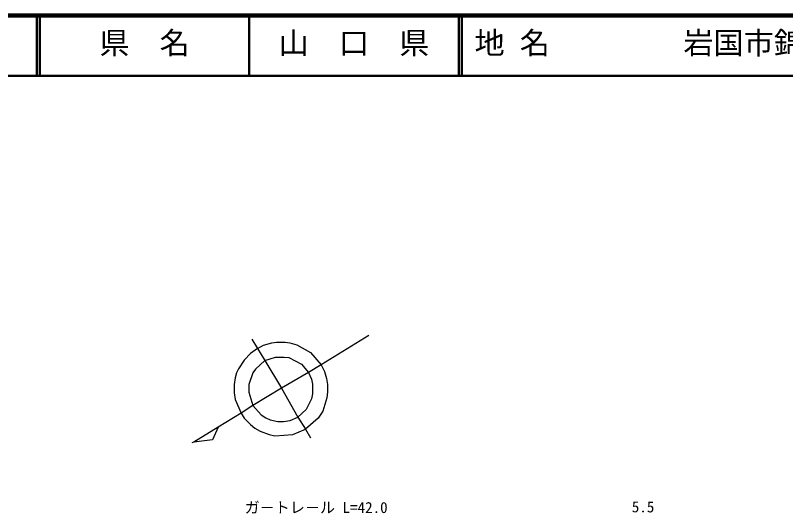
# Model space of a CAD drawing. Units: millimetres, scale not verified. Extents: x 2108 to 642108, y -210131 to 149869.
# Drawn here: x 256307 to 384094, y 67255 to 149869 of the extents above; entities that cross this region are included whole.
import ezdxf
from ezdxf.enums import TextEntityAlignment as Align

# ---------------------------------------------------------------- set-up
doc = ezdxf.new("R2010")
doc.units = ezdxf.units.MM
doc.header["$LTSCALE"] = 1000
for name, color, linetype, lineweight in [('M-BGD', 7, 'Continuous', 25), ('M-BMK-HTXT', 7, 'Continuous', 13), ('M-BMK-SRVR', 3, 'Continuous', 25), ('M-TTL', 2, 'Continuous', 140), ('M-TTL-LINE', 7, 'Continuous', 50), ('M-TTL-TXT', 7, 'Continuous', 13)]:
    doc.layers.add(name, color=color, linetype=linetype, lineweight=lineweight)
doc.styles.add('ＭＳ ゴシック', font='')
doc.styles.get('ＭＳ ゴシック').set_extended_font_data('MS Gothic')

msp = doc.modelspace()

# ---------------------------------------------------------------- linework, layer by layer
at = {"layer": 'M-BMK-SRVR'}
for p, q in [((295550, 96176), (296481, 94652)), ((314938, 96769), (307064, 91943)), ((296481, 94652), (295296, 93806)), ((296481, 94652), (297497, 95160)), ((296481, 94652), (297666, 92620)), ((297497, 95160), (298852, 95584)), ((298852, 95584), (299614, 95668)), ((299614, 95668), (301053, 95668)), ((301053, 95668), (301815, 95584)), ((301815, 95584), (303000, 95245)), ((303000, 95245), (305286, 93975)), ((295296, 93806), (294280, 92705)), ((305286, 93975), (307064, 91943)), ((294280, 92705), (293348, 91266)), ((297666, 92620), (296142, 91181)), ((297666, 92620), (299444, 93213)), ((297666, 92620), (300460, 88048)), ((299444, 93213), (300884, 93213)), ((300884, 93213), (301646, 93128)), ((301646, 93128), (303762, 92028)), ((303762, 92028), (304948, 90673)), ((293348, 91266), (293010, 90588)), ((296142, 91181), (295719, 90588)), ((307064, 91943), (304948, 90673)), ((307064, 91943), (307572, 90842)), ((307572, 90842), (307911, 89657)), ((292756, 89742), (292586, 88641)), ((293010, 90588), (292756, 89742)), ((295719, 90588), (295042, 88641)), ((304948, 90673), (300460, 88048)), ((304948, 90673), (305456, 89572)), ((305456, 89572), (305625, 88726)), ((307911, 89657), (308080, 88641)), ((292586, 88641), (292586, 87286)), ((295042, 88641), (295042, 87371)), ((305625, 88726), (305625, 87117)), ((308080, 88641), (308080, 87456)), ((292586, 87286), (292756, 86186)), ((295042, 87371), (295719, 85170)), ((300460, 88048), (295719, 85170)), ((300460, 88048), (303170, 83222)), ((305625, 87117), (305456, 86270)), ((308080, 87456), (307996, 86440)), ((292756, 86186), (293772, 83900)), ((305456, 86270), (304524, 84492)), ((307996, 86440), (307318, 84238)), ((295719, 85170), (293772, 83900)), ((295719, 85170), (297074, 83646)), ((304524, 84492), (303170, 83222)), ((293772, 83900), (289962, 81614)), ((293772, 83900), (294280, 83053)), ((297074, 83646), (297836, 83138)), ((297836, 83138), (298598, 82799)), ((301900, 82714), (303170, 83222)), ((303170, 83222), (304440, 81275)), ((307318, 84238), (306556, 83053)), ((294280, 83053), (295296, 82037)), ((295296, 82037), (296058, 81444)), ((298598, 82799), (299868, 82545)), ((299868, 82545), (300799, 82545)), ((300799, 82545), (301900, 82714)), ((306556, 83053), (304440, 81275)), ((289962, 81614), (285898, 79074)), ((289962, 81614), (289030, 79497)), ((296058, 81444), (296904, 80936)), ((296904, 80936), (298428, 80344)), ((302323, 80344), (304440, 81275)), ((304440, 81275), (305286, 79836)), ((289030, 79497), (285898, 79074)), ((298428, 80344), (299360, 80174)), ((299360, 80174), (302323, 80344)), ((285898, 79074), (285559, 78989))]:
    msp.add_line(p, q, dxfattribs=at)
at = {"layer": 'M-TTL'}
msp.add_line((642108, 149869), (2108, 149869), dxfattribs=at)
at = {"layer": 'M-TTL-LINE'}
for p, q in [((259858, 149869), (259858, 139869)), ((260358, 149869), (260358, 139869)), ((295108, 149869), (295108, 139869)), ((329858, 149869), (329858, 139869)), ((330358, 149869), (330358, 139869)), ((2108, 139869), (642108, 139869))]:
    msp.add_line(p, q, dxfattribs=at)

# ---------------------------------------------------------------- texts
at = {"layer": 'M-BGD', "style": 'ＭＳ ゴシック'}
msp.add_text('5.5', height=1833, rotation=359.7, dxfattribs=at).set_placement((358568, 66918), align=Align.BOTTOM_LEFT)
at = {"layer": 'M-BMK-HTXT', "style": 'ＭＳ ゴシック'}
msp.add_text('ガ－トレ－ル L=42.0', height=1833, dxfattribs=at).set_placement((294339, 66800), align=Align.BOTTOM_LEFT)
at = {"layer": 'M-TTL-TXT', "style": 'ＭＳ ゴシック'}
for s, p in [('県\u3000名', (270233, 142369)), ('山\u3000口\u3000県', (299983, 142369)), ('地 名', (332488, 142369)), ('岩国市錦町府の谷', (367132, 142369))]:
    msp.add_text(s, height=3666, dxfattribs=at).set_placement(p, align=Align.BOTTOM_LEFT)

doc.saveas('drawing.dxf')
